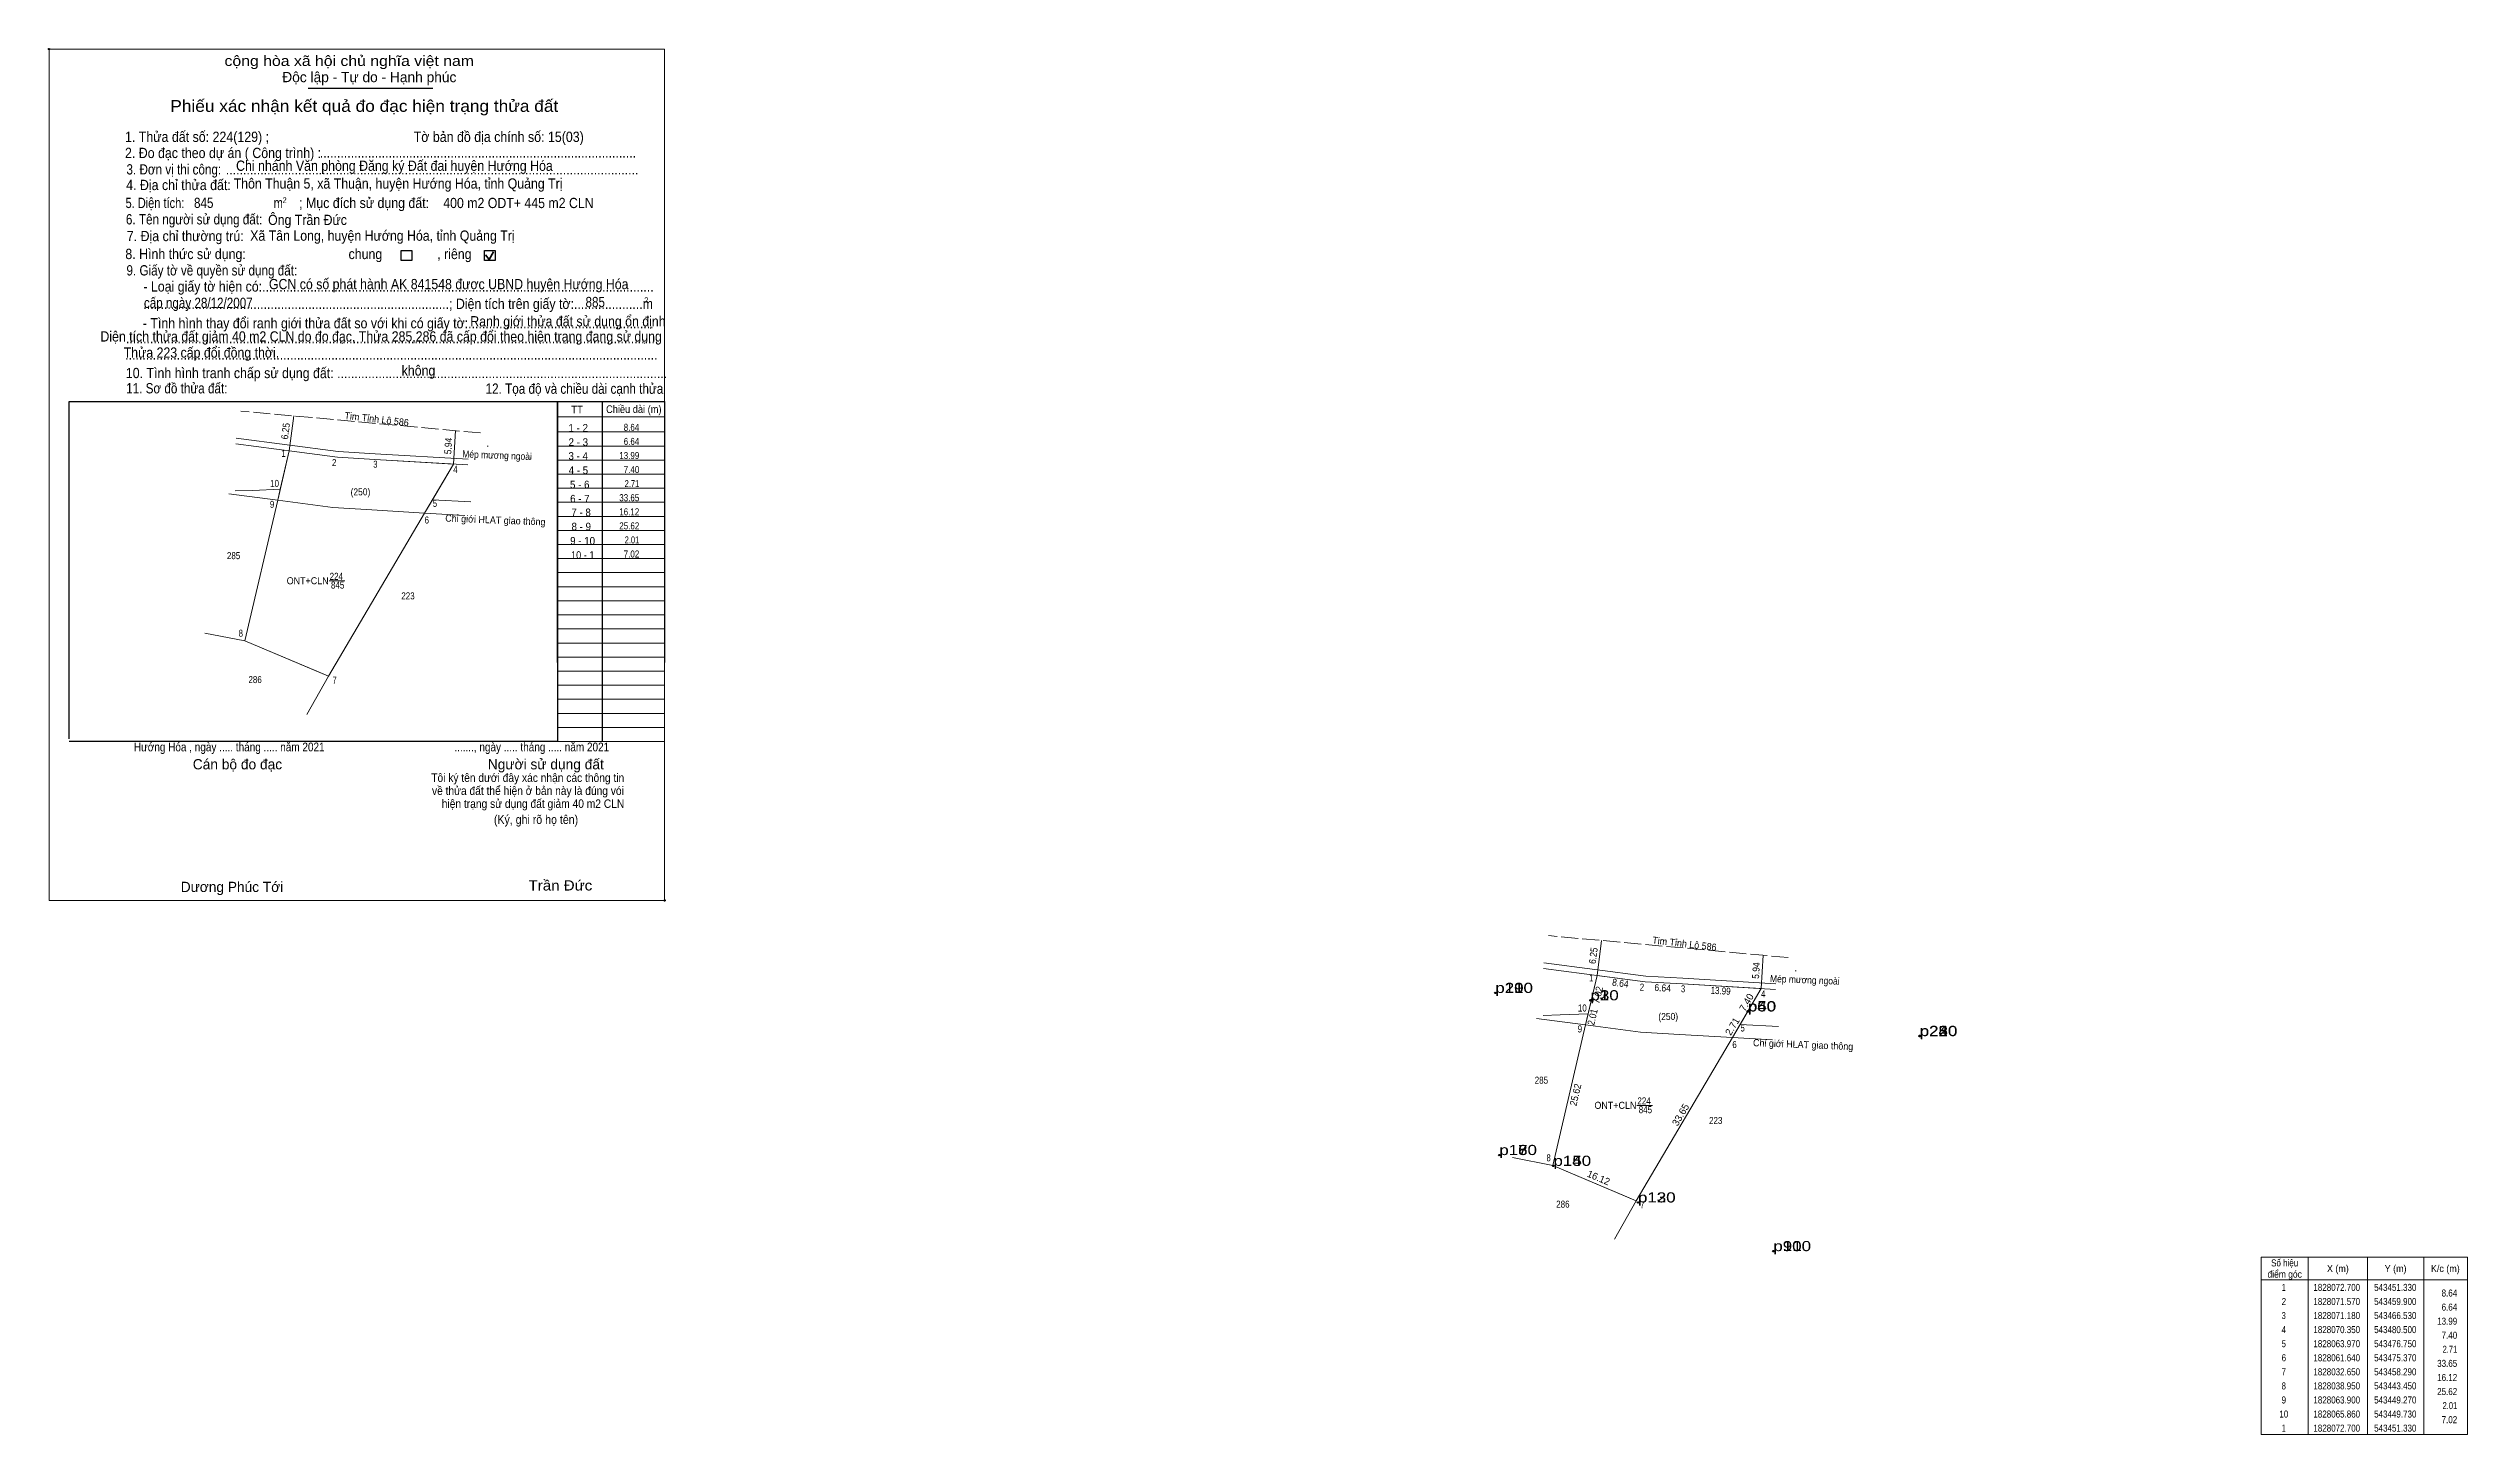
# Model space of a CAD drawing. Header units: metres. Extents: x 543176 to 543606, y 1827991 to 1828237.
import ezdxf
from ezdxf.enums import TextEntityAlignment as Align

# ---------------------------------------------------------------- set-up
doc = ezdxf.new("R2010")
doc.units = ezdxf.units.M
doc.header["$LTSCALE"] = 0.5
doc.header["$PDMODE"] = 32
doc.header["$PDSIZE"] = 0.25
doc.linetypes.add('LONG_DASHED', pattern=[7.5, 6, -1.5])
for name, color, linetype in [('10', 7, 'Continuous'), ('12', 7, 'Continuous'), ('7', 7, 'Continuous')]:
    doc.layers.add(name, color=color, linetype=linetype)
for name, color, linetype, lineweight in [('2', 7, 'Continuous', 25), ('30', 7, 'Continuous', 13), ('63', 7, 'Continuous', 13)]:
    doc.layers.add(name, color=color, linetype=linetype, lineweight=lineweight)

msp = doc.modelspace()

# ---------------------------------------------------------------- linework, layer by layer
at = {"layer": '2'}
for p, q in [((543222.36, 1828230.33), (543244.47, 1828230.33)), ((543179.86, 1828174.67), (543266.61, 1828174.67)), ((543179.86, 1828114.74), (543179.86, 1828174.67)), ((543266.61, 1828174.67), (543266.61, 1828114.25)), ((543266.61, 1828114.25), (543179.86, 1828114.25))]:
    msp.add_line(p, q, dxfattribs=at)
at = {"layer": '2', "lineweight": 35}
for p, q in [((543253.86, 1828200.69), (543254.48, 1828199.88)), ((543254.48, 1828199.88), (543255.24, 1828201.24))]:
    msp.add_line(p, q, dxfattribs=at)
at = {"layer": '2', "lineweight": 13}
msp.add_lwpolyline([(543176.3, 1828237.27), (543285.66, 1828237.27), (543285.66, 1828086.02), (543176.3, 1828086.02)], close=True, dxfattribs=at)
at = {"layer": '2'}
for points in [[(543238.87, 1828201.47), (543240.75, 1828201.47), (543240.75, 1828199.72), (543238.87, 1828199.72)], [(543253.65, 1828201.47), (543255.53, 1828201.47), (543255.53, 1828199.72), (543253.65, 1828199.72)]]:
    msp.add_lwpolyline(points, close=True, dxfattribs=at)
for p in [(543176.3, 1828237.27), (543285.65, 1828086.02)]:
    msp.add_point(p, dxfattribs=at)
at = {"layer": '30', "lineweight": 25}
for p, q in [((543266.61, 1828128.29), (543266.61, 1828174.67)), ((543274.57, 1828174.67), (543274.57, 1828114.25))]:
    msp.add_line(p, q, dxfattribs=at)
at = {"layer": '30'}
for p, q in [((543266.61, 1828171.94), (543285.66, 1828171.94)), ((543266.56, 1828166.74), (543285.61, 1828166.74)), ((543266.61, 1828169.29), (543285.66, 1828169.29)), ((543266.61, 1828164.25), (543285.66, 1828164.25)), ((543266.61, 1828161.75), (543285.66, 1828161.75)), ((543266.61, 1828159.25), (543285.66, 1828159.25)), ((543266.61, 1828156.75), (543285.66, 1828156.75)), ((543266.61, 1828154.25), (543285.66, 1828154.25)), ((543266.61, 1828151.75), (543285.66, 1828151.75)), ((543266.61, 1828149.25), (543285.66, 1828149.25)), ((543266.61, 1828146.75), (543285.66, 1828146.75)), ((543266.61, 1828144.25), (543285.66, 1828144.25)), ((543266.61, 1828141.75), (543285.66, 1828141.75)), ((543266.61, 1828139.25), (543285.66, 1828139.25)), ((543266.61, 1828136.75), (543285.66, 1828136.75)), ((543266.61, 1828134.25), (543285.66, 1828134.25)), ((543266.61, 1828131.75), (543285.66, 1828131.75)), ((543266.61, 1828129.25), (543285.66, 1828129.25)), ((543266.61, 1828126.75), (543285.66, 1828126.75)), ((543266.61, 1828124.25), (543285.66, 1828124.25)), ((543266.61, 1828124.24), (543285.66, 1828124.24)), ((543266.61, 1828121.75), (543285.66, 1828121.75)), ((543266.61, 1828119.25), (543285.66, 1828119.25)), ((543266.61, 1828116.75), (543285.66, 1828116.75)), ((543266.61, 1828114.25), (543285.66, 1828114.25))]:
    msp.add_line(p, q, dxfattribs=at)
at = {"layer": '30', "lineweight": 25}
msp.add_lwpolyline([(543266.61, 1828174.67), (543285.66, 1828174.67), (543285.66, 1828128.29)], dxfattribs=at)
at = {"layer": '63', "linetype": 'LONG_DASHED'}
for p, q in [((543252.95, 1828169.07), (543210.37, 1828172.96)), ((543254.15, 1828166.73), (543254.34, 1828166.72)), ((543485.3, 1828075.87), (543442.72, 1828079.76)), ((543486.5, 1828073.53), (543486.69, 1828073.52))]:
    msp.add_line(p, q, dxfattribs=at)
at = {"layer": '63'}
for p, q in [((543219.79, 1828172.1), (543218.98, 1828165.9)), ((543248.5, 1828169.48), (543248.15, 1828163.55)), ((543234.18, 1828164.38), (543250.67, 1828163.4)), ((543234.24, 1828165.38), (543250.73, 1828164.4)), ((543208.24, 1828158.24), (543216.92, 1828157.1)), ((543244.4, 1828157.17), (543251.22, 1828156.83)), ((543226.07, 1828142.79), (543228.83, 1828142.79)), ((543203.97, 1828133.52), (543211.1, 1828132.15)), ((543225.94, 1828125.85), (543222.07, 1828119.06)), ((543452.14, 1828078.9), (543451.33, 1828072.7)), ((543480.85, 1828076.28), (543480.5, 1828070.35)), ((543466.59, 1828072.18), (543483.08, 1828071.2)), ((543466.53, 1828071.18), (543483.02, 1828070.2)), ((543440.59, 1828065.04), (543449.27, 1828063.9)), ((543476.75, 1828063.97), (543483.57, 1828063.63)), ((543458.42, 1828049.59), (543461.18, 1828049.59)), ((543436.32, 1828040.32), (543443.45, 1828038.95)), ((543458.29, 1828032.65), (543454.42, 1828025.86)), ((543577.7, 1828022.61), (543577.7, 1827991.11)), ((543588.2, 1828022.61), (543588.2, 1827991.11)), ((543598.2, 1828022.61), (543598.2, 1827991.11)), ((543569.3, 1828018.61), (543606, 1828018.61))]:
    msp.add_line(p, q, dxfattribs=at)
for points in [[(543209.47, 1828167.15), (543227.55, 1828164.77), (543234.18, 1828164.38)], [(543209.54, 1828168.15), (543227.64, 1828165.77), (543234.24, 1828165.38)], [(543211.1, 1828132.15), (543216.92, 1828157.1), (543218.98, 1828165.9)], [(543225.94, 1828125.85), (543243.02, 1828154.84), (543248.15, 1828163.55)], [(543209.39, 1828158.76), (543212.43, 1828158.87), (543217.38, 1828159.06)], [(543216.92, 1828157.1), (543226.69, 1828155.81), (543233.65, 1828155.4), (543243.02, 1828154.84), (543250.14, 1828154.42)], [(543211.1, 1828132.15), (543223.86, 1828126.73), (543225.94, 1828125.85)], [(543441.82, 1828073.95), (543459.9, 1828071.57), (543466.53, 1828071.18)], [(543441.89, 1828074.95), (543459.99, 1828072.57), (543466.59, 1828072.18)], [(543443.45, 1828038.95), (543449.27, 1828063.9), (543451.33, 1828072.7)], [(543458.29, 1828032.65), (543475.37, 1828061.64), (543480.5, 1828070.35)], [(543441.74, 1828065.56), (543444.78, 1828065.67), (543449.73, 1828065.86)], [(543449.27, 1828063.9), (543459.04, 1828062.61), (543466, 1828062.2), (543475.37, 1828061.64), (543482.49, 1828061.22)], [(543443.45, 1828038.95), (543456.21, 1828033.53), (543458.29, 1828032.65)]]:
    msp.add_lwpolyline(points, dxfattribs=at)
for points in [[(543218.98, 1828165.9), (543227.55, 1828164.77), (543234.18, 1828164.38), (543248.15, 1828163.55), (543244.4, 1828157.17), (543243.02, 1828154.84), (543225.94, 1828125.85), (543211.1, 1828132.15), (543216.92, 1828157.1), (543217.38, 1828159.06)], [(543451.33, 1828072.7), (543459.9, 1828071.57), (543466.53, 1828071.18), (543480.5, 1828070.35), (543476.75, 1828063.97), (543475.37, 1828061.64), (543458.29, 1828032.65), (543443.45, 1828038.95), (543449.27, 1828063.9), (543449.73, 1828065.86)], [(543569.3, 1828022.61), (543606, 1828022.61), (543606, 1827991.11), (543569.3, 1827991.11)]]:
    msp.add_lwpolyline(points, close=True, dxfattribs=at)
at = {"layer": '7'}
for p in [(543433.23, 1828069.58), (543433.25, 1828069.59), (543433.25, 1828069.58), (543450.15, 1828068.27), (543450.16, 1828068.27), (543478.1, 1828066.28), (543478.11, 1828066.32), (543478.15, 1828066.31), (543508.63, 1828061.93), (543508.64, 1828061.92), (543508.65, 1828061.94), (543508.66, 1828061.89), (543433.95, 1828040.78), (543433.96, 1828040.78), (543443.58, 1828038.86), (543443.58, 1828038.85), (543458.58, 1828032.36), (543458.59, 1828032.35), (543482.64, 1828023.71), (543482.65, 1828023.71)]:
    msp.add_point(p, dxfattribs=at)

# ---------------------------------------------------------------- texts
at = {"layer": '10'}
for s, height, width, p in [('1 - 2', 1.364, 0.95, (543270.32, 1828169.29)), ('2 - 3', 1.364, 0.95, (543270.33, 1828166.76)), ('3 - 4', 1.364, 0.95, (543270.31, 1828164.29)), ('4 - 5', 1.36, 0.95, (543270.34, 1828161.77)), ('5 - 6', 1.36, 0.95, (543270.58, 1828159.23)), ('6 - 7', 1.36, 0.95, (543270.61, 1828156.71)), ('7 - 8', 1.36, 0.95, (543270.82, 1828154.28)), ('9 - 10', 1.36, 0.95, (543271.09, 1828149.22)), ('8 - 9', 1.36, 0.95, (543270.85, 1828151.76)), ('10 - 1', 1.36, 0.9, (543271.115, 1828146.7))]:
    msp.add_text(s, height=height, dxfattribs=dict(at, width=width)).set_placement(p, align=Align.CENTER)
at = {"layer": '12', "width": 1.25}
for s, p in [('p190', (543433.23, 1828069.58)), ('p200', (543433.25, 1828069.59)), ('p210', (543433.25, 1828069.58)), ('p10', (543450.16, 1828068.27)), ('p20', (543450.16, 1828068.27)), ('p30', (543450.16, 1828068.27)), ('p60', (543478.1, 1828066.28)), ('p50', (543478.11, 1828066.32)), ('p40', (543478.14, 1828066.32)), ('p230', (543508.63, 1828061.93)), ('p250', (543508.64, 1828061.92)), ('p240', (543508.65, 1828061.94)), ('p220', (543508.66, 1828061.9)), ('p160', (543433.95, 1828040.78)), ('p170', (543433.95, 1828040.78)), ('p180', (543433.96, 1828040.78)), ('p140', (543443.58, 1828038.86)), ('p150', (543443.58, 1828038.85)), ('p130', (543458.58, 1828032.36)), ('p120', (543458.6, 1828032.35)), ('p90', (543482.64, 1828023.71)), ('p100', (543482.65, 1828023.71)), ('p110', (543482.66, 1828023.71))]:
    msp.add_text(s, height=1.8, dxfattribs=at).set_placement(p)
at = {"layer": '2'}
for s, height, width, p in [('cộng hòa xã hội chủ nghĩa việt nam', 1.825, 1.15, (543207.47, 1828234.27)), ('1. Thửa đất số: 224(129) ;                                          Tờ bản đồ địa chính số: 15(03)', 1.83, 0.9, (543189.79, 1828220.77)), ('2. Đo đạc theo dự án ( Công trình) : ', 1.827, 0.9, (543189.79, 1828217.91)), ('Chi nhánh Văn phòng Đăng ký Đất đai huyện Hướng Hóa', 1.825, 0.9, (543209.52, 1828215.64)), ('............................................................................................', 1.827, 0.9, (543224.39, 1828217.97)), ('4. Địa chỉ thửa đất:', 1.827, 0.9, (543190, 1828212.22)), ('3. Đơn vị thi công:', 1.827, 0.85, (543190.05, 1828214.99)), ('........................................................................................................................', 1.827, 0.9, (543207.7, 1828214.99)), ('Thôn Thuận 5, xã Thuận, huyện Hướng Hóa, tỉnh Quảng Trị', 1.82, 0.9, (543209.09, 1828212.48)), ('5. Diện tích:', 1.827, 0.8, (543189.89, 1828209.03)), ('845', 1.82, 0.85, (543202.05, 1828209.05)), ('m', 1.825, 0.8, (543216.21, 1828209.03)), ('2', 1.043, 0.8, (543217.77, 1828209.9)), ('; Mục đích sử dụng đất:', 1.825, 0.9, (543220.73, 1828209.03)), ('400 m2 ODT+ 445 m2 CLN', 1.82, 0.9, (543246.33, 1828209.02)), ('6. Tên người sử dụng đất:', 1.827, 0.85, (543189.95, 1828206.12)), ('7. Địa chỉ thường trú:', 1.827, 0.9, (543190.11, 1828203.15)), ('Xã Tân Long, huyện Hướng Hóa, tỉnh Quảng Trị', 1.82, 0.9, (543212.03, 1828203.22)), ('Ông Trần Đức', 1.82, 0.9, (543215.21, 1828206.02)), ('8. Hình thức sử dụng:', 1.827, 0.9, (543189.85, 1828199.96)), ('chung                , riêng', 1.825, 0.9, (543229.51, 1828199.96)), ('9. Giấy tờ về quyền sử dụng đất:', 1.827, 0.85, (543190.05, 1828197.05)), ('     - Loại giấy tờ hiện có:..................................................................................................................', 1.825, 0.9, (543190, 1828194.19)), ('GCN có số phát hành AK 841548 được UBND huyện Hướng Hóa ', 1.82, 0.9, (543215.36, 1828194.61)), ('cấp ngày 28/12/2007', 1.82, 0.85, (543193.15, 1828191.28)), ('     .........................................................................................; Diện tích trên giấy tờ:....................m', 1.825, 0.9, (543190, 1828191.1)), ('885', 1.82, 0.85, (543271.61, 1828191.42)), ('2', 1.043, 0.8, (543282.03, 1828192.13)), ('     - Tình hình thay đổi ranh giới thửa đất so với khi có giấy tờ:......................................................', 1.825, 0.9, (543189.9, 1828187.66)), ('Ranh giới thửa đất sử dụng ổn định', 1.82, 0.9, (543251.14, 1828188)), ('Diện tích thửa đất giảm 40 m2 CLN do đo đạc, Thửa 285,286 đã cấp đổi theo hiện trạng đang sử dụng', 1.82, 0.9, (543185.42, 1828185.31)), ('Thửa 223 cấp đổi đồng thời.', 1.82, 0.9, (543189.55, 1828182.44)), ('...........................................................................................................................................................', 1.825, 0.9, (543189.95, 1828185.01)), ('...........................................................................................................................................................', 1.825, 0.9, (543189.82, 1828182.09)), ('10. Tình hình tranh chấp sử dụng đất: ................................................................................................', 1.827, 0.9, (543189.94, 1828178.81)), ('không', 1.825, 0.9, (543238.94, 1828179.25)), ('11. Sơ đồ thửa đất:', 1.827, 0.85, (543190, 1828176.1)), ('12. Tọa độ và chiều dài cạnh thửa', 1.83, 0.85, (543253.85, 1828176.03)), ('Hướng Hóa , ngày ..... tháng ..... năm 2021', 1.56, 0.85, (543191.36, 1828112.5)), ('......., ngày ..... tháng ..... năm 2021', 1.56, 0.85, (543248.31, 1828112.5)), ('(Ký, ghi rõ họ tên)', 1.565, 0.9, (543255.33, 1828099.61)), ('Trần Đức', 1.82, 1.1, (543261.49, 1828087.78))]:
    msp.add_text(s, height=height, dxfattribs=dict(at, width=width)).set_placement(p)
for s, height, p in [('Độc lập - Tự do - Hạnh phúc', 1.825, (543217.73, 1828231.39)), ('Cán bộ đo đạc', 1.825, (543201.83, 1828109.3)), ('Người sử dụng đất', 1.825, (543254.25, 1828109.3)), ('Dương Phúc Tới', 1.82, (543199.69, 1828087.51))]:
    msp.add_text(s, height=height, dxfattribs=at).set_placement(p)
for s, height, width, p in [('Phiếu xác nhận kết quả đo đạc hiện trạng thửa đất', 2.086, 1.1, (543232.3, 1828226.12)), ('Tôi ký tên dưới đây xác nhận các thông tin', 1.508, 0.9, (543261.34, 1828107.07)), ('về thửa đất thể hiện ở bản này là đúng vói', 1.508, 0.9, (543261.375, 1828104.76)), ('hiện trạng sử dụng đất giảm 40 m2 CLN', 1.51, 0.9, (543262.28, 1828102.46))]:
    msp.add_text(s, height=height, dxfattribs=dict(at, width=width)).set_placement(p, align=Align.CENTER)
msp.add_text('.', height=0.5216, dxfattribs=at).set_placement((543285.6361, 1828085.73), align=Align.CENTER)
at = {"layer": '30'}
for s, height, width, p in [('TT', 1.36, 0.95, (543269.05, 1828172.53)), ('Chiều dài (m)', 1.364, 0.9, (543275.26, 1828172.61))]:
    msp.add_text(s, height=height, dxfattribs=dict(at, width=width)).set_placement(p)
at = {"layer": '63'}
for s, rotation, width, p in [('6.25', 82.557, 0.9, (543218.9193, 1828169.319)), ('Tim Tỉnh Lộ 586', 353.416, 0.95, (543234.4333, 1828170.9109)), ('5.94', 86.622, 0.9, (543247.8349, 1828166.7182)), ('Mép mương ngoài', 357.751, 0.9, (543255.8705, 1828164.4851)), ('(250)', 0.848, 0.9, (543231.6307, 1828157.9756)), ('Chỉ giới HLAT giao thông', 357.751, 0.95, (543255.5705, 1828152.9799)), ('6.25', 82.557, 0.9, (543451.2693, 1828076.119)), ('Tim Tỉnh Lộ 586', 353.416, 0.95, (543466.7833, 1828077.7109)), ('8.64', 352.489, 0.9, (543455.3983, 1828070.7051)), ('5.94', 86.622, 0.9, (543480.1849, 1828073.5182)), ('Mép mương ngoài', 357.751, 0.9, (543488.2205, 1828071.2851)), ('7.02', 76.834, 0.95, (543452.0627, 1828069.0676)), ('6.64', 356.634, 0.9, (543462.9483, 1828069.8554)), ('13.99', 356.6, 0.85, (543473.2479, 1828069.3408)), ('2.01', 76.792, 0.9, (543451.1285, 1828065.1522)), ('(250)', 0.848, 0.9, (543463.9807, 1828064.7756)), ('Chỉ giới HLAT giao thông', 357.751, 0.95, (543487.9205, 1828059.7799)), ('25.62', 76.87, 0.95, (543448.1051, 1828051.358))]:
    msp.add_text(s, height=1.25, rotation=rotation, dxfattribs=dict(at, width=width)).set_placement(p, align=Align.CENTER)
for s, width, p in [('8.64', 0.85, (543281.16, 1828169.44)), ('6.64', 0.85, (543281.16, 1828166.94)), (' 1', 0.75, (543218.31, 1828164.82)), (' 2', 0.85, (543227.35, 1828163.19)), (' 3', 0.8, (543234.64, 1828162.89)), (' 4', 0.85, (543248.9, 1828161.98)), ('13.99', 0.85, (543281.16, 1828164.44)), ('7.40', 0.85, (543281.16, 1828161.94)), (' 10', 0.85, (543217.15, 1828159.48)), ('33.65', 0.85, (543281.16, 1828156.94)), ('2.71', 0.8, (543281.16, 1828159.44)), (' 9', 0.85, (543216.32, 1828155.76)), (' 6', 0.85, (543243.8, 1828152.98)), (' 5', 0.8, (543245.23, 1828155.93)), ('25.62', 0.85, (543281.16, 1828151.94)), ('16.12', 0.85, (543281.16, 1828154.44)), ('2.01', 0.8, (543281.16, 1828149.44)), ('7.02', 0.85, (543281.16, 1828146.94)), (' 8', 0.8, (543210.74, 1828132.87)), (' 7', 0.8, (543227.39, 1828124.51)), (' 1', 0.75, (543450.66, 1828071.62)), (' 10', 0.85, (543449.5, 1828066.28)), (' 2', 0.85, (543459.7, 1828069.99)), (' 3', 0.8, (543466.99, 1828069.69)), (' 4', 0.85, (543481.25, 1828068.78)), (' 9', 0.85, (543448.67, 1828062.56)), (' 5', 0.8, (543477.58, 1828062.73)), (' 6', 0.85, (543476.15, 1828059.78)), (' 8', 0.8, (543443.09, 1828039.67)), (' 7', 0.8, (543459.74, 1828031.31)), ('8.64', 0.85, (543604.15, 1828015.64)), ('13.99', 0.85, (543604.15, 1828010.64)), ('6.64', 0.85, (543604.15, 1828013.14)), ('7.40', 0.85, (543604.15, 1828008.14)), ('33.65', 0.85, (543604.15, 1828003.14)), ('2.71', 0.8, (543604.15, 1828005.64)), ('25.62', 0.85, (543604.15, 1827998.14)), ('16.12', 0.85, (543604.15, 1828000.64)), ('7.02', 0.85, (543604.15, 1827993.14)), ('2.01', 0.8, (543604.15, 1827995.64))]:
    msp.add_text(s, height=1.25, dxfattribs=dict(at, width=width)).set_placement(p, align=Align.RIGHT)
for s, width, p in [('285', 0.85, (543209.085, 1828146.65)), ('ONT+CLN', 0.95, (543222.24, 1828142.19)), ('224', 0.85, (543227.33, 1828142.97)), ('845', 0.85, (543227.565, 1828141.42)), ('223', 0.85, (543240.065, 1828139.5)), ('286', 0.85, (543212.905, 1828124.63)), ('285', 0.85, (543441.435, 1828053.45)), ('ONT+CLN', 0.95, (543454.59, 1828048.99)), ('224', 0.85, (543459.68, 1828049.77)), ('845', 0.85, (543459.915, 1828048.22)), ('223', 0.85, (543472.415, 1828046.3)), ('286', 0.85, (543445.255, 1828031.43)), ('điểm góc', 0.9, (543573.5, 1828018.99)), ('Số hiệu', 0.85, (543573.5, 1828020.99)), ('X (m)', 0.95, (543582.95, 1828019.99)), ('Y (m)', 0.95, (543593.205, 1828019.99)), ('K/c (m)', 0.95, (543602.045, 1828019.99)), (' 1', 0.75, (543573.15, 1828016.64)), ('1828072.700', 0.85, (543582.75, 1828016.64)), ('543451.330', 0.85, (543593.15, 1828016.64)), (' 3', 0.8, (543573.145, 1828011.64)), (' 2', 0.85, (543573.155, 1828014.14)), ('1828071.570', 0.85, (543582.75, 1828014.14)), ('1828071.180', 0.85, (543582.75, 1828011.64)), ('543459.900', 0.85, (543593.15, 1828014.14)), ('543466.530', 0.85, (543593.15, 1828011.64)), (' 4', 0.85, (543573.15, 1828009.14)), (' 5', 0.8, (543573.155, 1828006.64)), ('1828070.350', 0.85, (543582.75, 1828009.14)), ('1828063.970', 0.85, (543582.75, 1828006.64)), ('543480.500', 0.85, (543593.15, 1828009.14)), ('543476.750', 0.85, (543593.15, 1828006.64)), (' 6', 0.85, (543573.155, 1828004.14)), (' 7', 0.8, (543573.155, 1828001.64)), ('1828061.640', 0.85, (543582.75, 1828004.14)), ('1828032.650', 0.85, (543582.75, 1828001.64)), ('543475.370', 0.85, (543593.15, 1828004.14)), ('543458.290', 0.85, (543593.15, 1828001.64)), (' 8', 0.8, (543573.155, 1827999.14)), ('1828038.950', 0.85, (543582.75, 1827999.14)), ('543443.450', 0.85, (543593.15, 1827999.14)), (' 10', 0.85, (543573.15, 1827994.14)), (' 9', 0.85, (543573.15, 1827996.64)), ('1828063.900', 0.85, (543582.75, 1827996.64)), ('1828065.860', 0.85, (543582.75, 1827994.14)), ('543449.270', 0.85, (543593.15, 1827996.64)), ('543449.730', 0.85, (543593.15, 1827994.14)), (' 1', 0.75, (543573.15, 1827991.64)), ('1828072.700', 0.85, (543582.75, 1827991.64)), ('543451.330', 0.85, (543593.15, 1827991.64))]:
    msp.add_text(s, height=1.25, dxfattribs=dict(at, width=width)).set_placement(p, align=Align.CENTER)
for s, rotation, p in [('7.40', 59.554, (543478.4183, 1828067.5883)), ('2.71', 59.363, (543475.9086, 1828063.3165)), ('33.65', 59.495, (543466.7045, 1828047.6178)), ('16.12', 336.997, (543451.3508, 1828036.1788))]:
    msp.add_text(s, height=1.25, rotation=rotation, dxfattribs=at).set_placement(p, align=Align.CENTER)

doc.saveas('drawing.dxf')
